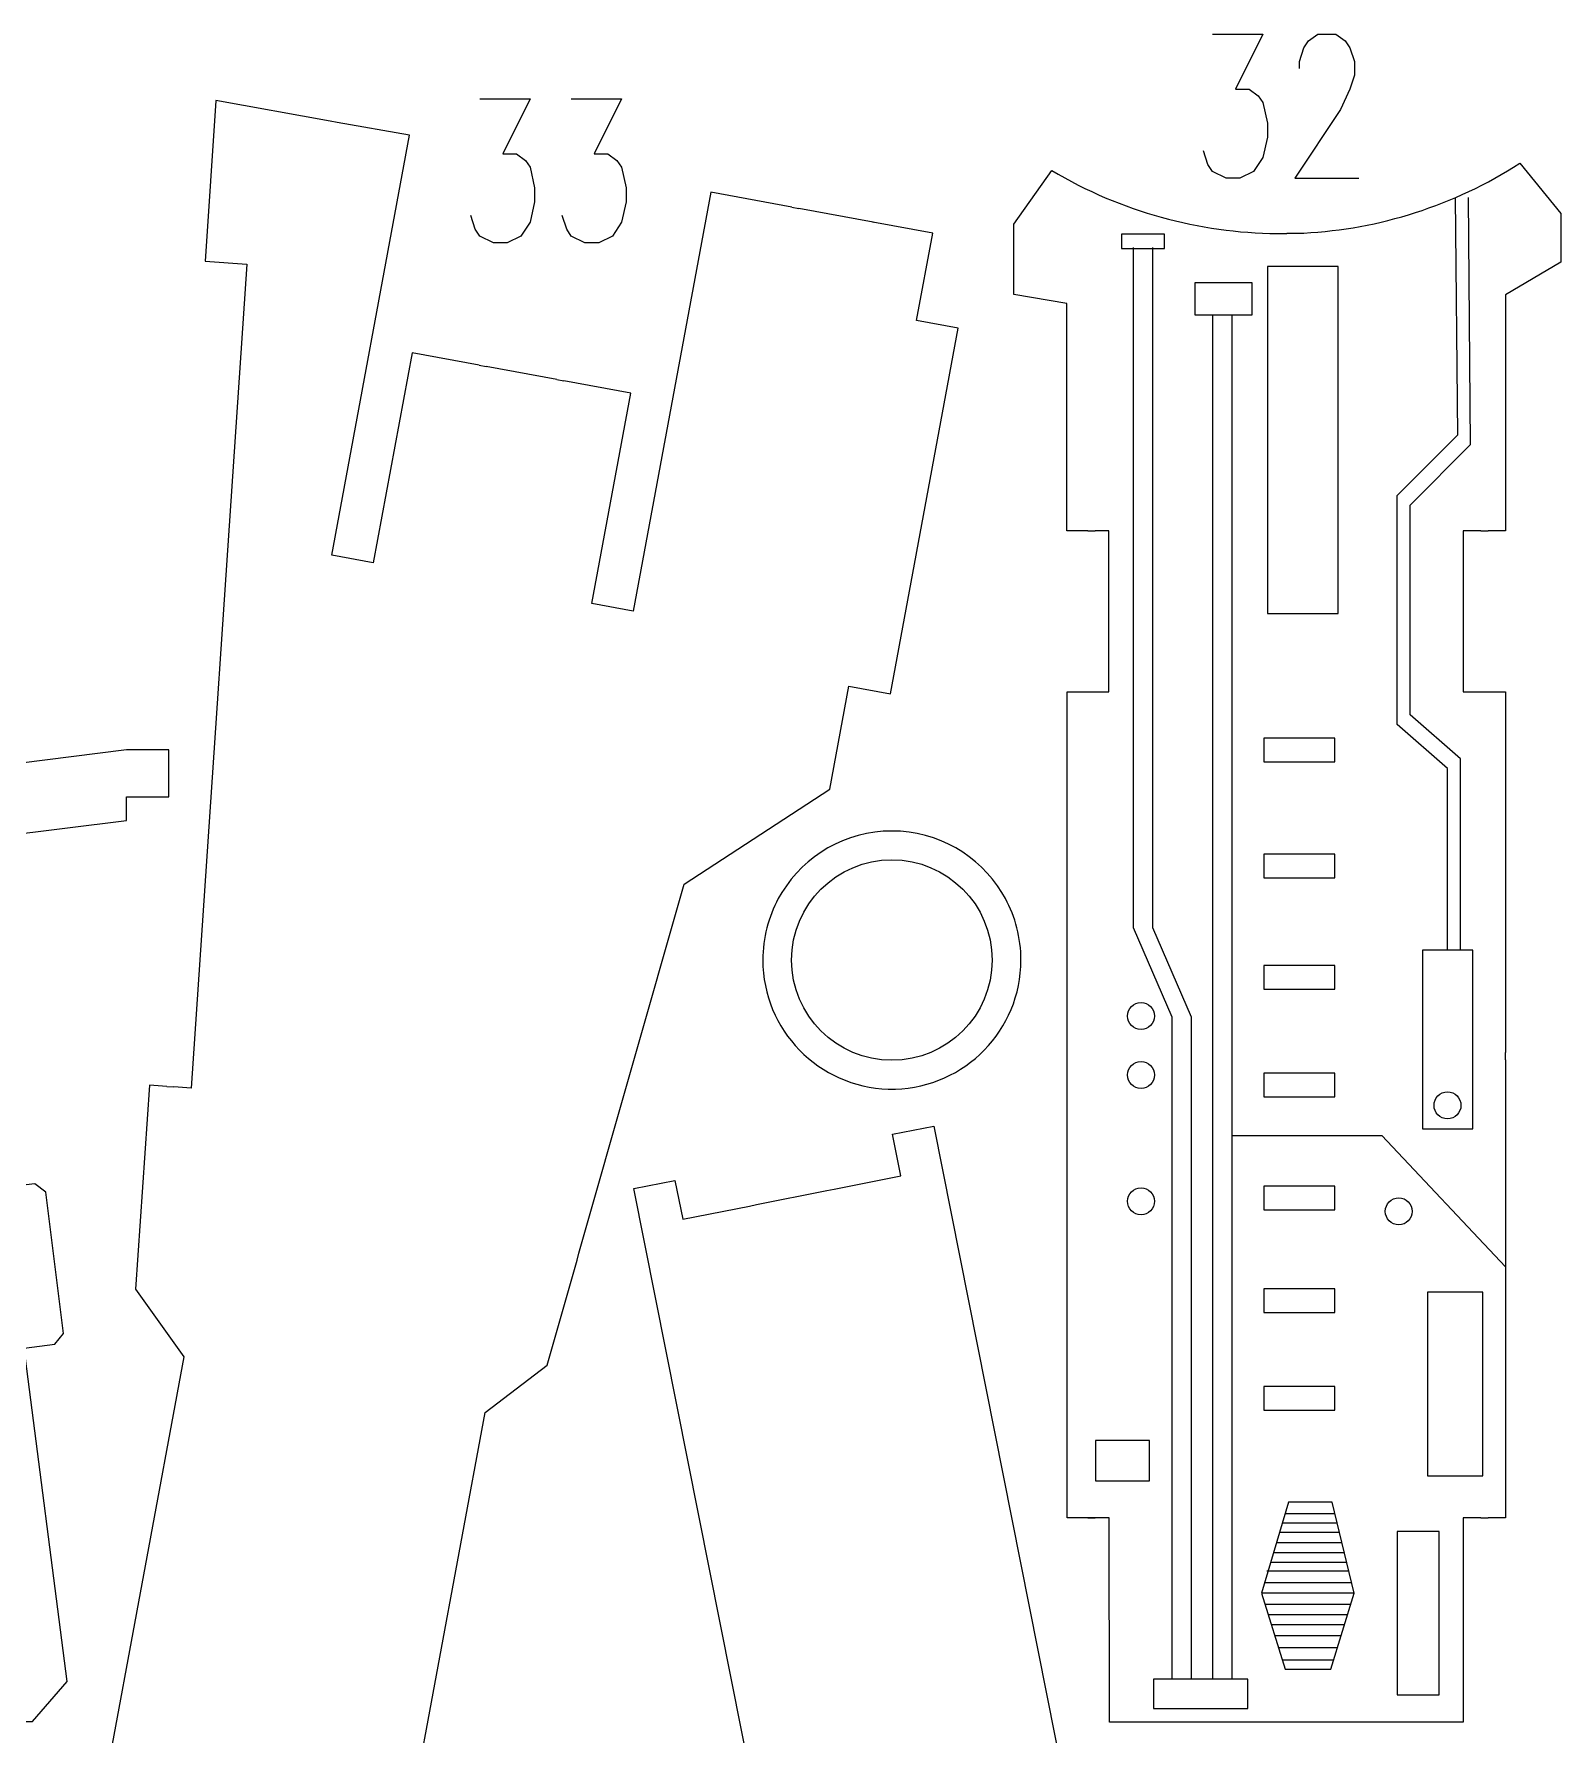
# Model space of a CAD drawing. Header units: millimetres. Extents: x -174 to 177, y -134 to 134.
# Drawn here: x 57.4 to 177.3, y 0.4 to 134 of the extents above; entities that cross this region are included whole.
import ezdxf

# ---------------------------------------------------------------- set-up
doc = ezdxf.new("R2010")
doc.units = ezdxf.units.MM
doc.header["$MEASUREMENT"] = 0
doc.layers.add('Layer 1', color=7, linetype='Continuous')

msp = doc.modelspace()

# ---------------------------------------------------------------- linework, layer by layer
at = {"layer": 'Layer 1', "color": 1, "lineweight": 9}
for points in [[(142.8196, 117.1235), (146.193, 117.1235), (146.193, 118.2479), (142.8196, 118.2479), (142.8196, 117.1235)], [(154.2629, 88.4488), (159.8191, 88.4488), (159.8191, 115.7008), (154.2629, 115.7008), (154.2629, 88.4488)], [(148.5743, 111.8981), (153.0721, 111.8981), (153.0721, 114.4115), (148.5743, 114.4115), (148.5743, 111.8981)], [(153.9982, 76.8071), (159.5544, 76.8071), (159.5544, 78.6591), (153.9982, 78.6591), (153.9982, 76.8071)], [(153.9982, 67.679), (159.5544, 67.679), (159.5544, 69.531), (153.9982, 69.531), (153.9982, 67.679)], [(166.4338, 47.9674), (170.4024, 47.9674), (170.4024, 61.9902), (166.4338, 61.9902), (166.4338, 47.9674)], [(153.9982, 58.9478), (159.5544, 58.9478), (159.5544, 60.7998), (153.9982, 60.7998), (153.9982, 58.9478)], [(153.9982, 50.4811), (159.5544, 50.4811), (159.5544, 52.3331), (153.9982, 52.3331), (153.9982, 50.4811)], [(153.9982, 41.6175), (159.5544, 41.6175), (159.5544, 43.4695), (153.9982, 43.4695), (153.9982, 41.6175)], [(153.9982, 33.5478), (159.5544, 33.5478), (159.5544, 35.3998), (153.9982, 35.3998), (153.9982, 33.5478)], [(166.8306, 20.7154), (171.1962, 20.7154), (171.1962, 35.1352), (166.8306, 35.1352), (166.8306, 20.7154)], [(153.9982, 25.8749), (159.5544, 25.8749), (159.5544, 27.7269), (153.9982, 27.7269), (153.9982, 25.8749)], [(140.7691, 20.3185), (145.0025, 20.3185), (145.0025, 23.4935), (140.7691, 23.4935), (140.7691, 20.3185)], [(164.4495, 3.5175), (167.7567, 3.5175), (167.7567, 16.3497), (164.4495, 16.3497), (164.4495, 3.5175)], [(145.3332, 2.4266), (152.7414, 2.4266), (152.7414, 4.7416), (145.3332, 4.7416), (145.3332, 2.4266)]]:
    msp.add_lwpolyline(points, close=True, dxfattribs=at)
at = {"layer": 'Layer 1', "color": 5, "lineweight": 9}
for centre in [(144.3409, 56.8308), (144.3409, 52.2006), (168.4075, 49.809), (144.3409, 42.2787), (164.5816, 41.4852)]:
    msp.add_ellipse(centre, major_axis=(0, 1.0583), ratio=1, dxfattribs=at)
at = {"layer": 'Layer 1', "color": 1, "lineweight": 9}
for points, knots in [([(149.9534, 133.9618), (149.9534, 133.9618), (153.9072, 133.9618), (153.9072, 133.9618), (153.9072, 133.9618), (153.9072, 133.9618), (151.7525, 129.6403), (151.7525, 129.6403), (151.7525, 129.6403), (151.7525, 129.6403), (152.8298, 129.6403), (152.8298, 129.6403), (152.8298, 129.6403), (152.8298, 129.6403), (153.5516, 129.1062), (153.5516, 129.1062), (153.5516, 129.1062), (153.5516, 129.1062), (153.9072, 128.5721), (153.9072, 128.5721), (153.9072, 128.5721), (153.9072, 128.5721), (154.2627, 126.9536), (154.2627, 126.9536), (154.2627, 126.9536), (154.2627, 126.9536), (154.2627, 125.8692), (154.2627, 125.8692), (154.2627, 125.8692), (154.2627, 125.8692), (153.9072, 124.2506), (153.9072, 124.2506), (153.9072, 124.2506), (153.9072, 124.2506), (153.1854, 123.1662), (153.1854, 123.1662), (153.1854, 123.1662), (153.1854, 123.1662), (152.108, 122.6321), (152.108, 122.6321), (152.108, 122.6321), (152.108, 122.6321), (151.0307, 122.6321), (151.0307, 122.6321), (151.0307, 122.6321), (151.0307, 122.6321), (149.9534, 123.1662), (149.9534, 123.1662), (149.9534, 123.1662), (149.9534, 123.1662), (149.5979, 123.7164), (149.5979, 123.7164), (149.5979, 123.7164), (149.5979, 123.7164), (149.2424, 124.7847), (149.2424, 124.7847)], [0, 0, 0, 0, 0.06666667, 0.06666667, 0.06666667, 0.06666667, 0.13333333, 0.13333333, 0.13333333, 0.13333333, 0.2, 0.2, 0.2, 0.2, 0.26666667, 0.26666667, 0.26666667, 0.26666667, 0.33333333, 0.33333333, 0.33333333, 0.33333333, 0.4, 0.4, 0.4, 0.4, 0.46666667, 0.46666667, 0.46666667, 0.46666667, 0.53333333, 0.53333333, 0.53333333, 0.53333333, 0.6, 0.6, 0.6, 0.6, 0.66666667, 0.66666667, 0.66666667, 0.66666667, 0.73333333, 0.73333333, 0.73333333, 0.73333333, 0.8, 0.8, 0.8, 0.8, 0.86666667, 0.86666667, 0.86666667, 0.86666667, 1, 1, 1, 1]), ([(156.7836, 131.2589), (156.7836, 131.2589), (156.7836, 131.8091), (156.7836, 131.8091), (156.7836, 131.8091), (156.7836, 131.8091), (157.1391, 132.8774), (157.1391, 132.8774), (157.1391, 132.8774), (157.1391, 132.8774), (157.4947, 133.4277), (157.4947, 133.4277), (157.4947, 133.4277), (157.4947, 133.4277), (158.2165, 133.9618), (158.2165, 133.9618), (158.2165, 133.9618), (158.2165, 133.9618), (159.6493, 133.9618), (159.6493, 133.9618), (159.6493, 133.9618), (159.6493, 133.9618), (160.3711, 133.4277), (160.3711, 133.4277), (160.3711, 133.4277), (160.3711, 133.4277), (160.7266, 132.8774), (160.7266, 132.8774), (160.7266, 132.8774), (160.7266, 132.8774), (161.0929, 131.8091), (161.0929, 131.8091), (161.0929, 131.8091), (161.0929, 131.8091), (161.0929, 130.7248), (161.0929, 130.7248), (161.0929, 130.7248), (161.0929, 130.7248), (160.7266, 129.6403), (160.7266, 129.6403), (160.7266, 129.6403), (160.7266, 129.6403), (160.0156, 128.0218), (160.0156, 128.0218), (160.0156, 128.0218), (160.0156, 128.0218), (156.4173, 122.6321), (156.4173, 122.6321), (156.4173, 122.6321), (156.4173, 122.6321), (161.4484, 122.6321), (161.4484, 122.6321)], [0, 0, 0, 0, 0.07142857, 0.07142857, 0.07142857, 0.07142857, 0.14285714, 0.14285714, 0.14285714, 0.14285714, 0.21428571, 0.21428571, 0.21428571, 0.21428571, 0.28571429, 0.28571429, 0.28571429, 0.28571429, 0.35714286, 0.35714286, 0.35714286, 0.35714286, 0.42857143, 0.42857143, 0.42857143, 0.42857143, 0.5, 0.5, 0.5, 0.5, 0.57142857, 0.57142857, 0.57142857, 0.57142857, 0.64285714, 0.64285714, 0.64285714, 0.64285714, 0.71428571, 0.71428571, 0.71428571, 0.71428571, 0.78571429, 0.78571429, 0.78571429, 0.78571429, 0.85714286, 0.85714286, 0.85714286, 0.85714286, 1, 1, 1, 1]), ([(92.413, 128.883), (92.413, 128.883), (96.3668, 128.883), (96.3668, 128.883), (96.3668, 128.883), (96.3668, 128.883), (94.2121, 124.5615), (94.2121, 124.5615), (94.2121, 124.5615), (94.2121, 124.5615), (95.2894, 124.5615), (95.2894, 124.5615), (95.2894, 124.5615), (95.2894, 124.5615), (96.0112, 124.0274), (96.0112, 124.0274), (96.0112, 124.0274), (96.0112, 124.0274), (96.3668, 123.4933), (96.3668, 123.4933), (96.3668, 123.4933), (96.3668, 123.4933), (96.7223, 121.8747), (96.7223, 121.8747), (96.7223, 121.8747), (96.7223, 121.8747), (96.7223, 120.7903), (96.7223, 120.7903), (96.7223, 120.7903), (96.7223, 120.7903), (96.3668, 119.1718), (96.3668, 119.1718), (96.3668, 119.1718), (96.3668, 119.1718), (95.645, 118.0874), (95.645, 118.0874), (95.645, 118.0874), (95.645, 118.0874), (94.5676, 117.5532), (94.5676, 117.5532), (94.5676, 117.5532), (94.5676, 117.5532), (93.4903, 117.5532), (93.4903, 117.5532), (93.4903, 117.5532), (93.4903, 117.5532), (92.413, 118.0874), (92.413, 118.0874), (92.413, 118.0874), (92.413, 118.0874), (92.0575, 118.6377), (92.0575, 118.6377), (92.0575, 118.6377), (92.0575, 118.6377), (91.702, 119.7059), (91.702, 119.7059)], [0, 0, 0, 0, 0.06666667, 0.06666667, 0.06666667, 0.06666667, 0.13333333, 0.13333333, 0.13333333, 0.13333333, 0.2, 0.2, 0.2, 0.2, 0.26666667, 0.26666667, 0.26666667, 0.26666667, 0.33333333, 0.33333333, 0.33333333, 0.33333333, 0.4, 0.4, 0.4, 0.4, 0.46666667, 0.46666667, 0.46666667, 0.46666667, 0.53333333, 0.53333333, 0.53333333, 0.53333333, 0.6, 0.6, 0.6, 0.6, 0.66666667, 0.66666667, 0.66666667, 0.66666667, 0.73333333, 0.73333333, 0.73333333, 0.73333333, 0.8, 0.8, 0.8, 0.8, 0.86666667, 0.86666667, 0.86666667, 0.86666667, 1, 1, 1, 1]), ([(99.5987, 128.883), (99.5987, 128.883), (103.5525, 128.883), (103.5525, 128.883), (103.5525, 128.883), (103.5525, 128.883), (101.3979, 124.5615), (101.3979, 124.5615), (101.3979, 124.5615), (101.3979, 124.5615), (102.4752, 124.5615), (102.4752, 124.5615), (102.4752, 124.5615), (102.4752, 124.5615), (103.1862, 124.0274), (103.1862, 124.0274), (103.1862, 124.0274), (103.1862, 124.0274), (103.5525, 123.4933), (103.5525, 123.4933), (103.5525, 123.4933), (103.5525, 123.4933), (103.908, 121.8747), (103.908, 121.8747), (103.908, 121.8747), (103.908, 121.8747), (103.908, 120.7903), (103.908, 120.7903), (103.908, 120.7903), (103.908, 120.7903), (103.5525, 119.1718), (103.5525, 119.1718), (103.5525, 119.1718), (103.5525, 119.1718), (102.8307, 118.0874), (102.8307, 118.0874), (102.8307, 118.0874), (102.8307, 118.0874), (101.7534, 117.5532), (101.7534, 117.5532), (101.7534, 117.5532), (101.7534, 117.5532), (100.6761, 117.5532), (100.6761, 117.5532), (100.6761, 117.5532), (100.6761, 117.5532), (99.5987, 118.0874), (99.5987, 118.0874), (99.5987, 118.0874), (99.5987, 118.0874), (99.2432, 118.6377), (99.2432, 118.6377), (99.2432, 118.6377), (99.2432, 118.6377), (98.8769, 119.7059), (98.8769, 119.7059)], [0, 0, 0, 0, 0.06666667, 0.06666667, 0.06666667, 0.06666667, 0.13333333, 0.13333333, 0.13333333, 0.13333333, 0.2, 0.2, 0.2, 0.2, 0.26666667, 0.26666667, 0.26666667, 0.26666667, 0.33333333, 0.33333333, 0.33333333, 0.33333333, 0.4, 0.4, 0.4, 0.4, 0.46666667, 0.46666667, 0.46666667, 0.46666667, 0.53333333, 0.53333333, 0.53333333, 0.53333333, 0.6, 0.6, 0.6, 0.6, 0.66666667, 0.66666667, 0.66666667, 0.66666667, 0.73333333, 0.73333333, 0.73333333, 0.73333333, 0.8, 0.8, 0.8, 0.8, 0.86666667, 0.86666667, 0.86666667, 0.86666667, 1, 1, 1, 1]), ([(155.6521, 5.5352), (155.6521, 5.5352), (153.8, 11.4883), (153.8, 11.4883), (153.8, 11.4883), (153.8, 11.4883), (155.9167, 18.632), (155.9167, 18.632), (155.9167, 18.632), (155.9167, 18.632), (159.3562, 18.632), (159.3562, 18.632), (159.3562, 18.632), (159.3562, 18.632), (161.076, 11.4883), (161.076, 11.4883), (161.076, 11.4883), (161.076, 11.4883), (159.2571, 5.5352), (159.2571, 5.5352), (159.2571, 5.5352), (159.2571, 5.5352), (155.6521, 5.5352), (155.6521, 5.5352)], [0, 0, 0, 0, 0.14285714, 0.14285714, 0.14285714, 0.14285714, 0.28571429, 0.28571429, 0.28571429, 0.28571429, 0.42857143, 0.42857143, 0.42857143, 0.42857143, 0.57142857, 0.57142857, 0.57142857, 0.57142857, 0.71428571, 0.71428571, 0.71428571, 0.71428571, 1, 1, 1, 1])]:
    msp.add_open_spline(points, degree=3, knots=knots, dxfattribs=at)
at = {"layer": 'Layer 1', "lineweight": 9}
for points, knots in [([(80.6719, 127.1241), (80.6719, 127.1241), (71.6911, 128.7338), (71.6911, 128.7338), (71.6911, 128.7338), (71.6911, 128.7338), (71.6902, 128.7221), (71.6902, 128.7221), (71.6902, 128.7221), (71.6902, 128.7221), (71.689, 128.7224), (71.689, 128.7224), (71.689, 128.7224), (71.689, 128.7224), (70.8377, 116.116), (70.8377, 116.116), (70.8377, 116.116), (70.8377, 116.116), (70.8391, 116.1159), (70.8391, 116.1159), (70.8391, 116.1159), (70.8391, 116.1159), (74.1322, 115.8936), (74.1322, 115.8936), (74.1322, 115.8936), (74.1322, 115.8936), (69.7622, 51.1756), (69.7622, 51.1756), (69.7622, 51.1756), (69.7622, 51.1756), (68.3962, 51.2679), (68.3962, 51.2679)], [0, 0, 0, 0, 0.11111111, 0.11111111, 0.11111111, 0.11111111, 0.22222222, 0.22222222, 0.22222222, 0.22222222, 0.33333333, 0.33333333, 0.33333333, 0.33333333, 0.44444444, 0.44444444, 0.44444444, 0.44444444, 0.55555556, 0.55555556, 0.55555556, 0.55555556, 0.66666667, 0.66666667, 0.66666667, 0.66666667, 0.77777778, 0.77777778, 0.77777778, 0.77777778, 1, 1, 1, 1]), ([(92.3603, 107.9452), (92.3603, 107.9452), (87.1035, 108.9171), (87.1035, 108.9171), (87.1035, 108.9171), (87.1035, 108.9171), (84.0526, 92.4153), (84.0526, 92.4153), (84.0526, 92.4153), (84.0526, 92.4153), (80.8056, 93.0157), (80.8056, 93.0157), (80.8056, 93.0157), (80.8056, 93.0157), (86.9052, 126.0068), (86.9052, 126.0068), (86.9052, 126.0068), (86.9052, 126.0068), (81.2253, 127.0249), (81.2253, 127.0249)], [0, 0, 0, 0, 0.16666667, 0.16666667, 0.16666667, 0.16666667, 0.33333333, 0.33333333, 0.33333333, 0.33333333, 0.5, 0.5, 0.5, 0.5, 0.66666667, 0.66666667, 0.66666667, 0.66666667, 1, 1, 1, 1]), ([(140.1681, 94.9271), (140.1681, 94.9271), (138.5171, 94.9264), (138.5171, 94.9264), (138.5171, 94.9264), (138.5171, 94.9264), (138.5171, 112.7826), (138.5171, 112.7826), (138.5171, 112.7826), (138.5171, 112.7826), (134.3519, 113.4981), (134.3519, 113.4981), (134.3519, 113.4981), (134.3519, 113.4981), (134.3519, 119.0333), (134.3519, 119.0333), (134.3519, 119.0333), (134.3519, 119.0333), (137.3347, 123.2466), (137.3347, 123.2466), (137.3347, 123.2466), (142.7864, 119.9752), (148.9066, 118.3719), (155.0281, 118.2826), (155.0281, 118.2826), (155.0281, 118.2826), (155.7969, 118.3007), (155.7969, 118.3007)], [0, 0, 0, 0, 0.125, 0.125, 0.125, 0.125, 0.25, 0.25, 0.25, 0.25, 0.375, 0.375, 0.375, 0.375, 0.5, 0.5, 0.5, 0.5, 0.625, 0.625, 0.625, 0.625, 0.75, 0.75, 0.75, 0.75, 1, 1, 1, 1]), ([(156.3591, 118.3139), (156.3591, 118.3139), (157.1278, 118.3319), (157.1278, 118.3319), (157.1278, 118.3319), (163.0542, 118.6323), (168.9101, 120.4797), (174.0918, 123.8147), (174.0918, 123.8147), (174.0918, 123.8147), (177.3201, 119.856), (177.3201, 119.856), (177.3201, 119.856), (177.3201, 119.856), (177.3201, 116.0327), (177.3201, 116.0327), (177.3201, 116.0327), (177.3201, 116.0327), (172.9515, 113.4838), (172.9515, 113.4838), (172.9515, 113.4838), (172.9515, 113.4838), (172.9515, 94.9277), (172.9515, 94.9277), (172.9515, 94.9277), (172.9515, 94.9277), (171.5981, 94.9277), (171.5981, 94.9277)], [0, 0, 0, 0, 0.125, 0.125, 0.125, 0.125, 0.25, 0.25, 0.25, 0.25, 0.375, 0.375, 0.375, 0.375, 0.5, 0.5, 0.5, 0.5, 0.625, 0.625, 0.625, 0.625, 0.75, 0.75, 0.75, 0.75, 1, 1, 1, 1]), ([(116.9256, 120.3705), (116.9256, 120.3705), (110.5553, 121.5483), (110.5553, 121.5483), (110.5553, 121.5483), (110.5553, 121.5483), (104.471, 88.6403), (104.471, 88.6403), (104.471, 88.6403), (104.471, 88.6403), (101.2241, 89.2406), (101.2241, 89.2406), (101.2241, 89.2406), (101.2241, 89.2406), (104.275, 105.7423), (104.275, 105.7423), (104.275, 105.7423), (104.275, 105.7423), (99.0183, 106.7142), (99.0183, 106.7142)], [0, 0, 0, 0, 0.16666667, 0.16666667, 0.16666667, 0.16666667, 0.33333333, 0.33333333, 0.33333333, 0.33333333, 0.5, 0.5, 0.5, 0.5, 0.66666667, 0.66666667, 0.66666667, 0.66666667, 1, 1, 1, 1]), ([(100.2042, 38.1945), (100.2042, 38.1945), (108.4733, 67.1984), (108.4733, 67.1984), (108.4733, 67.1984), (108.4733, 67.1984), (119.9121, 74.6607), (119.9121, 74.6607), (119.9121, 74.6607), (119.9121, 74.6607), (121.4059, 82.7403), (121.4059, 82.7403), (121.4059, 82.7403), (121.4059, 82.7403), (124.6637, 82.138), (124.6637, 82.138), (124.6637, 82.138), (124.6637, 82.138), (129.9722, 110.8501), (129.9722, 110.8501), (129.9722, 110.8501), (129.9722, 110.8501), (126.7144, 111.4525), (126.7144, 111.4525), (126.7144, 111.4525), (126.7144, 111.4525), (127.9831, 118.3144), (127.9831, 118.3144), (127.9831, 118.3144), (127.9831, 118.3144), (123.2927, 119.1815), (123.2927, 119.1815), (123.2927, 119.1815), (123.2927, 119.1815), (123.2959, 119.1927), (123.2959, 119.1927), (123.2959, 119.1927), (123.2959, 119.1927), (117.4784, 120.2683), (117.4784, 120.2683)], [0, 0, 0, 0, 0.09090909, 0.09090909, 0.09090909, 0.09090909, 0.18181818, 0.18181818, 0.18181818, 0.18181818, 0.27272727, 0.27272727, 0.27272727, 0.27272727, 0.36363636, 0.36363636, 0.36363636, 0.36363636, 0.45454545, 0.45454545, 0.45454545, 0.45454545, 0.54545455, 0.54545455, 0.54545455, 0.54545455, 0.63636364, 0.63636364, 0.63636364, 0.63636364, 0.72727273, 0.72727273, 0.72727273, 0.72727273, 0.81818182, 0.81818182, 0.81818182, 0.81818182, 1, 1, 1, 1]), ([(138.5442, 53.9578), (138.5442, 53.9578), (138.5442, 82.2926), (138.5442, 82.2926), (138.5442, 82.2926), (138.5442, 82.2926), (141.8237, 82.2926), (141.8237, 82.2926), (141.8237, 82.2926), (141.8237, 82.2926), (141.8191, 94.9277), (141.8191, 94.9277), (141.8191, 94.9277), (141.8191, 94.9277), (140.7303, 94.9273), (140.7303, 94.9273)], [0, 0, 0, 0, 0.2, 0.2, 0.2, 0.2, 0.4, 0.4, 0.4, 0.4, 0.6, 0.6, 0.6, 0.6, 1, 1, 1, 1]), ([(171.0359, 94.9277), (171.0359, 94.9277), (169.6495, 94.9277), (169.6495, 94.9277), (169.6495, 94.9277), (169.6495, 94.9277), (169.6495, 82.2926), (169.6495, 82.2926), (169.6495, 82.2926), (169.6495, 82.2926), (172.9515, 82.2926), (172.9515, 82.2926), (172.9515, 82.2926), (172.9515, 82.2926), (172.9515, 53.9578), (172.9515, 53.9578)], [0, 0, 0, 0, 0.2, 0.2, 0.2, 0.2, 0.4, 0.4, 0.4, 0.4, 0.6, 0.6, 0.6, 0.6, 1, 1, 1, 1]), ([(53.7147, 1.4145), (53.7147, 1.4145), (57.2938, 1.4145), (57.2938, 1.4145), (57.2938, 1.4145), (57.2938, 1.4145), (60.015, 4.5569), (60.015, 4.5569), (60.015, 4.5569), (60.015, 4.5569), (56.6422, 30.7534), (56.6422, 30.7534), (56.6422, 30.7534), (56.6422, 30.7534), (59.0524, 31.0553), (59.0524, 31.0553), (59.0524, 31.0553), (59.0524, 31.0553), (59.7138, 31.9061), (59.7138, 31.9061), (59.7138, 31.9061), (59.7138, 31.9061), (58.3247, 42.9954), (58.3247, 42.9954), (58.3247, 42.9954), (58.3247, 42.9954), (57.4739, 43.6568), (57.4739, 43.6568), (57.4739, 43.6568), (57.4739, 43.6568), (55.0205, 43.3495), (55.0205, 43.3495), (55.0205, 43.3495), (55.0205, 43.3495), (52.2662, 64.7428), (52.2662, 64.7428), (52.2662, 64.7428), (52.2662, 64.7428), (55.4964, 65.1475), (55.4964, 65.1475), (55.4964, 65.1475), (55.4964, 65.1475), (54.7683, 70.9598), (54.7683, 70.9598), (54.7683, 70.9598), (54.7683, 70.9598), (64.6687, 72.2), (64.6687, 72.2), (64.6687, 72.2), (64.6687, 72.2), (64.6687, 74.0557), (64.6687, 74.0557), (64.6687, 74.0557), (64.6687, 74.0557), (67.9889, 74.0557), (67.9889, 74.0557), (67.9889, 74.0557), (67.9889, 74.0557), (67.9889, 77.7314), (67.9889, 77.7314), (67.9889, 77.7314), (67.9889, 77.7314), (64.6687, 77.7314), (64.6687, 77.7314), (64.6687, 77.7314), (64.6687, 77.7314), (54.0861, 76.4058), (54.0861, 76.4058), (54.0861, 76.4058), (54.0861, 76.4058), (54.0126, 76.9929), (54.0126, 76.9929), (54.0126, 76.9929), (54.0126, 76.9929), (53.1618, 77.6543), (53.1618, 77.6543), (53.1618, 77.6543), (53.1618, 77.6543), (52.1821, 77.5316), (52.1821, 77.5316)], [0, 0, 0, 0, 0.04761905, 0.04761905, 0.04761905, 0.04761905, 0.0952381, 0.0952381, 0.0952381, 0.0952381, 0.14285714, 0.14285714, 0.14285714, 0.14285714, 0.19047619, 0.19047619, 0.19047619, 0.19047619, 0.23809524, 0.23809524, 0.23809524, 0.23809524, 0.28571429, 0.28571429, 0.28571429, 0.28571429, 0.33333333, 0.33333333, 0.33333333, 0.33333333, 0.38095238, 0.38095238, 0.38095238, 0.38095238, 0.42857143, 0.42857143, 0.42857143, 0.42857143, 0.47619048, 0.47619048, 0.47619048, 0.47619048, 0.52380952, 0.52380952, 0.52380952, 0.52380952, 0.57142857, 0.57142857, 0.57142857, 0.57142857, 0.61904762, 0.61904762, 0.61904762, 0.61904762, 0.66666667, 0.66666667, 0.66666667, 0.66666667, 0.71428571, 0.71428571, 0.71428571, 0.71428571, 0.76190476, 0.76190476, 0.76190476, 0.76190476, 0.80952381, 0.80952381, 0.80952381, 0.80952381, 0.85714286, 0.85714286, 0.85714286, 0.85714286, 0.9047619, 0.9047619, 0.9047619, 0.9047619, 1, 1, 1, 1]), ([(133.4098, 66.5358), (131.6255, 69.4311), (128.4263, 71.3615), (124.7757, 71.3615), (124.7757, 71.3615), (121.1251, 71.3615), (117.9259, 69.4311), (116.1416, 66.5358)], [0, 0, 0, 0, 0.33333333, 0.33333333, 0.33333333, 0.33333333, 1, 1, 1, 1]), ([(132.6504, 61.2264), (132.6504, 65.5754), (129.1247, 69.1011), (124.7756, 69.1011), (124.7756, 69.1011), (120.4266, 69.1011), (116.901, 65.5755), (116.901, 61.2265), (116.901, 61.2265), (116.901, 56.8773), (120.4266, 53.3517), (124.7756, 53.3517), (124.7756, 53.3517), (129.1247, 53.3517), (132.6504, 56.8773), (132.6504, 61.2264)], [0, 0, 0, 0, 0.2, 0.2, 0.2, 0.2, 0.4, 0.4, 0.4, 0.4, 0.6, 0.6, 0.6, 0.6, 1, 1, 1, 1]), ([(115.8597, 66.0495), (115.0822, 64.6153), (114.6406, 62.9724), (114.6406, 61.2264), (114.6406, 61.2264), (114.6406, 55.7229), (119.027, 51.2442), (124.4946, 51.0953)], [0, 0, 0, 0, 0.33333333, 0.33333333, 0.33333333, 0.33333333, 1, 1, 1, 1]), ([(125.0568, 51.0953), (130.5244, 51.2442), (134.9108, 55.7229), (134.9108, 61.2264), (134.9108, 61.2264), (134.9108, 62.9724), (134.4692, 64.6153), (133.6917, 66.0495)], [0, 0, 0, 0, 0.33333333, 0.33333333, 0.33333333, 0.33333333, 1, 1, 1, 1]), ([(171.0359, 17.4159), (171.0359, 17.4159), (169.6495, 17.4159), (169.6495, 17.4159), (169.6495, 17.4159), (169.6495, 17.4159), (169.6495, 1.371), (169.6495, 1.371), (169.6495, 1.371), (169.6495, 1.371), (141.8537, 1.371), (141.8537, 1.371), (141.8537, 1.371), (141.8537, 1.371), (141.8478, 17.4159), (141.8478, 17.4159), (141.8478, 17.4159), (141.8478, 17.4159), (138.5442, 17.4159), (138.5442, 17.4159), (138.5442, 17.4159), (138.5442, 17.4159), (138.5442, 53.3956), (138.5442, 53.3956)], [0, 0, 0, 0, 0.14285714, 0.14285714, 0.14285714, 0.14285714, 0.28571429, 0.28571429, 0.28571429, 0.28571429, 0.42857143, 0.42857143, 0.42857143, 0.42857143, 0.57142857, 0.57142857, 0.57142857, 0.57142857, 0.71428571, 0.71428571, 0.71428571, 0.71428571, 1, 1, 1, 1]), ([(172.9515, 53.3956), (172.9515, 53.3956), (172.9515, 17.4159), (172.9515, 17.4159), (172.9515, 17.4159), (172.9515, 17.4159), (171.5981, 17.4159), (171.5981, 17.4159)], [0, 0, 0, 0, 0.33333333, 0.33333333, 0.33333333, 0.33333333, 1, 1, 1, 1]), ([(67.8352, 51.3057), (67.8352, 51.3057), (66.4691, 51.398), (66.4691, 51.398), (66.4691, 51.398), (66.4691, 51.398), (66.4683, 51.3864), (66.4683, 51.3864), (66.4683, 51.3864), (66.4683, 51.3864), (66.467, 51.3866), (66.467, 51.3866), (66.467, 51.3866), (66.467, 51.3866), (65.3856, 35.3712), (65.3856, 35.3712), (65.3856, 35.3712), (65.3856, 35.3712), (69.165, 30.0549), (69.165, 30.0549), (69.165, 30.0549), (69.165, 30.0549), (59.6693, -21.305), (59.6693, -21.305), (59.6693, -21.305), (59.6693, -21.305), (62.9163, -21.9053), (62.9163, -21.9053), (62.9163, -21.9053), (62.9163, -21.9053), (63.4822, -18.8443), (63.4822, -18.8443), (63.4822, -18.8443), (63.4822, -18.8443), (68.7391, -19.8162), (68.7391, -19.8162)], [0, 0, 0, 0, 0.1, 0.1, 0.1, 0.1, 0.2, 0.2, 0.2, 0.2, 0.3, 0.3, 0.3, 0.3, 0.4, 0.4, 0.4, 0.4, 0.5, 0.5, 0.5, 0.5, 0.6, 0.6, 0.6, 0.6, 0.7, 0.7, 0.7, 0.7, 0.8, 0.8, 0.8, 0.8, 1, 1, 1, 1]), ([(120.2327, 43.2243), (120.2327, 43.2243), (125.476, 44.2666), (125.476, 44.2666), (125.476, 44.2666), (125.476, 44.2666), (124.8252, 47.5401), (124.8252, 47.5401), (124.8252, 47.5401), (124.8252, 47.5401), (128.0639, 48.1838), (128.0639, 48.1838), (128.0639, 48.1838), (128.0639, 48.1838), (138.2906, -3.2644), (138.2906, -3.2644), (138.2906, -3.2644), (138.2906, -3.2644), (143.2058, -6.9169), (143.2058, -6.9169), (143.2058, -6.9169), (143.2058, -6.9169), (148.6688, -25.1484), (148.6688, -25.1484)], [0, 0, 0, 0, 0.14285714, 0.14285714, 0.14285714, 0.14285714, 0.28571429, 0.28571429, 0.28571429, 0.28571429, 0.42857143, 0.42857143, 0.42857143, 0.42857143, 0.57142857, 0.57142857, 0.57142857, 0.57142857, 0.71428571, 0.71428571, 0.71428571, 0.71428571, 1, 1, 1, 1]), ([(113.6409, -29.2233), (113.6409, -29.2233), (112.2762, -29.3339), (112.2762, -29.3339), (112.2762, -29.3339), (112.2762, -29.3339), (112.2753, -29.3223), (112.2753, -29.3223), (112.2753, -29.3223), (112.2753, -29.3223), (112.274, -29.3225), (112.274, -29.3225), (112.274, -29.3225), (112.274, -29.3225), (110.9781, -13.323), (110.9781, -13.323), (110.9781, -13.323), (110.9781, -13.323), (114.6859, -7.9566), (114.6859, -7.9566), (114.6859, -7.9566), (114.6859, -7.9566), (104.503, 43.2715), (104.503, 43.2715), (104.503, 43.2715), (104.503, 43.2715), (107.7417, 43.9152), (107.7417, 43.9152), (107.7417, 43.9152), (107.7417, 43.9152), (108.3485, 40.8621), (108.3485, 40.8621), (108.3485, 40.8621), (108.3485, 40.8621), (113.5919, 41.9043), (113.5919, 41.9043)], [0, 0, 0, 0, 0.1, 0.1, 0.1, 0.1, 0.2, 0.2, 0.2, 0.2, 0.3, 0.3, 0.3, 0.3, 0.4, 0.4, 0.4, 0.4, 0.5, 0.5, 0.5, 0.5, 0.6, 0.6, 0.6, 0.6, 0.7, 0.7, 0.7, 0.7, 0.8, 0.8, 0.8, 0.8, 1, 1, 1, 1]), ([(75.397, -21.0471), (75.397, -21.0471), (80.6537, -22.019), (80.6537, -22.019), (80.6537, -22.019), (80.6537, -22.019), (80.0469, -25.3009), (80.0469, -25.3009), (80.0469, -25.3009), (80.0469, -25.3009), (83.2939, -25.9012), (83.2939, -25.9012), (83.2939, -25.9012), (83.2939, -25.9012), (92.8304, 25.6794), (92.8304, 25.6794), (92.8304, 25.6794), (92.8304, 25.6794), (97.6962, 29.3974), (97.6962, 29.3974), (97.6962, 29.3974), (97.6962, 29.3974), (100.0501, 37.6538), (100.0501, 37.6538)], [0, 0, 0, 0, 0.14285714, 0.14285714, 0.14285714, 0.14285714, 0.28571429, 0.28571429, 0.28571429, 0.28571429, 0.42857143, 0.42857143, 0.42857143, 0.42857143, 0.57142857, 0.57142857, 0.57142857, 0.57142857, 0.71428571, 0.71428571, 0.71428571, 0.71428571, 1, 1, 1, 1])]:
    msp.add_open_spline(points, degree=3, knots=knots, dxfattribs=at)
at = {"layer": 'Layer 1', "color": 1, "lineweight": 9}
for points in [[(80.674, 127.1353), (80.674, 127.1353), (81.2266, 127.0322), (81.2266, 127.0322)], [(116.9256, 120.3705), (116.9256, 120.3705), (117.4783, 120.2674), (117.4783, 120.2674)], [(155.7969, 118.3072), (155.7969, 118.3072), (156.3591, 118.3072), (156.3591, 118.3072)], [(92.3603, 107.9452), (92.3603, 107.9452), (92.9132, 107.843), (92.9132, 107.843)], [(98.4654, 106.8164), (98.4654, 106.8164), (99.0183, 106.7142), (99.0183, 106.7142)], [(140.1681, 94.9277), (140.1681, 94.9277), (140.7303, 94.9277), (140.7303, 94.9277)], [(171.0359, 94.9277), (171.0359, 94.9277), (171.5981, 94.9277), (171.5981, 94.9277)], [(116.139, 66.5374), (116.139, 66.5374), (115.8579, 66.0505), (115.8579, 66.0505)], [(133.6935, 66.0505), (133.6935, 66.0505), (133.4124, 66.5374), (133.4124, 66.5374)], [(138.5442, 53.3956), (138.5442, 53.3956), (138.5442, 53.9578), (138.5442, 53.9578)], [(172.9515, 53.3956), (172.9515, 53.3956), (172.9515, 53.9578), (172.9515, 53.9578)], [(67.8352, 51.3058), (67.8352, 51.3058), (68.3962, 51.2678), (68.3962, 51.2678)], [(124.4946, 51.0913), (124.4946, 51.0913), (125.0568, 51.0913), (125.0568, 51.0913)], [(119.6813, 43.1148), (119.6813, 43.1148), (120.2327, 43.2244), (120.2327, 43.2244)], [(113.5919, 41.9044), (113.5919, 41.9044), (114.1433, 42.014), (114.1433, 42.014)], [(100.0501, 37.6538), (100.0501, 37.6538), (100.2043, 38.1944), (100.2043, 38.1944)], [(140.1681, 17.4159), (140.1681, 17.4159), (140.7303, 17.4159), (140.7303, 17.4159)], [(171.0359, 17.4159), (171.0359, 17.4159), (171.5981, 17.4159), (171.5981, 17.4159)]]:
    msp.add_open_spline(points, degree=3, dxfattribs=at)
at = {"layer": 'Layer 1', "color": 5, "lineweight": 9}
for points, knots in [([(168.418, 61.9903), (168.418, 61.9903), (168.418, 76.2778), (168.418, 76.2778), (168.418, 76.2778), (168.418, 76.2778), (164.4492, 79.7174), (164.4492, 79.7174), (164.4492, 79.7174), (164.4492, 79.7174), (164.4492, 97.7091), (164.4492, 97.7091), (164.4492, 97.7091), (164.4492, 97.7091), (169.2117, 102.4716), (169.2117, 102.4716), (169.2117, 102.4716), (169.2117, 102.4716), (169.0421, 121.1202), (169.0421, 121.1202)], [0, 0, 0, 0, 0.16666667, 0.16666667, 0.16666667, 0.16666667, 0.33333333, 0.33333333, 0.33333333, 0.33333333, 0.5, 0.5, 0.5, 0.5, 0.66666667, 0.66666667, 0.66666667, 0.66666667, 1, 1, 1, 1]), ([(169.434, 61.9903), (169.434, 61.9903), (169.434, 77.0398), (169.434, 77.0398), (169.434, 77.0398), (169.434, 77.0398), (165.4652, 80.4794), (165.4652, 80.4794), (165.4652, 80.4794), (165.4652, 80.4794), (165.4652, 96.9471), (165.4652, 96.9471), (165.4652, 96.9471), (165.4652, 96.9471), (170.2277, 101.7096), (170.2277, 101.7096), (170.2277, 101.7096), (170.2277, 101.7096), (170.0581, 121.1202), (170.0581, 121.1202)], [0, 0, 0, 0, 0.16666667, 0.16666667, 0.16666667, 0.16666667, 0.33333333, 0.33333333, 0.33333333, 0.33333333, 0.5, 0.5, 0.5, 0.5, 0.66666667, 0.66666667, 0.66666667, 0.66666667, 1, 1, 1, 1]), ([(146.786, 4.7416), (146.786, 4.7416), (146.786, 56.7325), (146.786, 56.7325), (146.786, 56.7325), (146.786, 56.7325), (143.7432, 63.7439), (143.7432, 63.7439), (143.7432, 63.7439), (143.7432, 63.7439), (143.7432, 117.1898), (143.7432, 117.1898)], [0, 0, 0, 0, 0.25, 0.25, 0.25, 0.25, 0.5, 0.5, 0.5, 0.5, 1, 1, 1, 1]), ([(148.31, 4.7416), (148.31, 4.7416), (148.31, 56.7325), (148.31, 56.7325), (148.31, 56.7325), (148.31, 56.7325), (145.2672, 63.7439), (145.2672, 63.7439), (145.2672, 63.7439), (145.2672, 63.7439), (145.2672, 117.1898), (145.2672, 117.1898)], [0, 0, 0, 0, 0.25, 0.25, 0.25, 0.25, 0.5, 0.5, 0.5, 0.5, 1, 1, 1, 1]), ([(151.4849, 47.4383), (151.4849, 47.4383), (163.2587, 47.4383), (163.2587, 47.4383), (163.2587, 47.4383), (163.2587, 47.4383), (172.9515, 37.1195), (172.9515, 37.1195)], [0, 0, 0, 0, 0.33333333, 0.33333333, 0.33333333, 0.33333333, 1, 1, 1, 1])]:
    msp.add_open_spline(points, degree=3, knots=knots, dxfattribs=at)
for points in [[(149.9609, 111.8982), (149.9609, 111.8982), (149.9609, 4.7416), (149.9609, 4.7416)], [(151.4849, 111.8982), (151.4849, 111.8982), (151.4849, 4.7416), (151.4849, 4.7416)], [(159.576, 17.7191), (159.576, 17.7191), (155.6585, 17.7191), (155.6585, 17.7191)], [(159.9271, 16.2609), (159.9271, 16.2609), (155.1914, 16.2609), (155.1914, 16.2609)], [(155.438, 17.0162), (155.438, 17.0162), (159.7413, 17.0162), (159.7413, 17.0162)], [(154.9825, 15.479), (154.9825, 15.479), (160.077, 15.479), (160.077, 15.479)], [(154.5218, 13.924), (154.5218, 13.924), (160.4919, 13.924), (160.4919, 13.924)], [(160.3101, 14.67), (160.3101, 14.67), (154.7386, 14.67), (154.7386, 14.67)], [(154.052, 12.3385), (154.052, 12.3385), (160.849, 12.3385), (160.849, 12.3385)], [(160.6575, 13.2268), (160.6575, 13.2268), (154.2158, 13.2268), (154.2158, 13.2268)], [(161.076, 11.4883), (161.076, 11.4883), (153.8499, 11.4883), (153.8499, 11.4883)], [(154.0644, 10.6387), (154.0644, 10.6387), (160.8132, 10.6387), (160.8132, 10.6387)], [(160.5567, 9.7885), (160.5567, 9.7885), (154.3129, 9.7885), (154.3129, 9.7885)], [(154.5614, 9.0411), (154.5614, 9.0411), (160.3159, 9.0411), (160.3159, 9.0411)], [(160.0551, 8.1467), (160.0551, 8.1467), (154.8316, 8.1467), (154.8316, 8.1467)], [(155.127, 7.2231), (155.127, 7.2231), (159.7793, 7.2231), (159.7793, 7.2231)], [(155.4282, 6.2548), (155.4282, 6.2548), (159.4838, 6.2548), (159.4838, 6.2548)]]:
    msp.add_open_spline(points, degree=3, dxfattribs=at)
at = {"layer": 'Layer 1', "lineweight": 9}
for points in [[(98.4655, 106.8164), (98.4655, 106.8164), (92.9131, 107.843), (92.9131, 107.843)], [(114.1433, 42.0139), (114.1433, 42.0139), (119.6814, 43.1147), (119.6814, 43.1147)]]:
    msp.add_open_spline(points, degree=3, dxfattribs=at)

doc.saveas('drawing.dxf')
